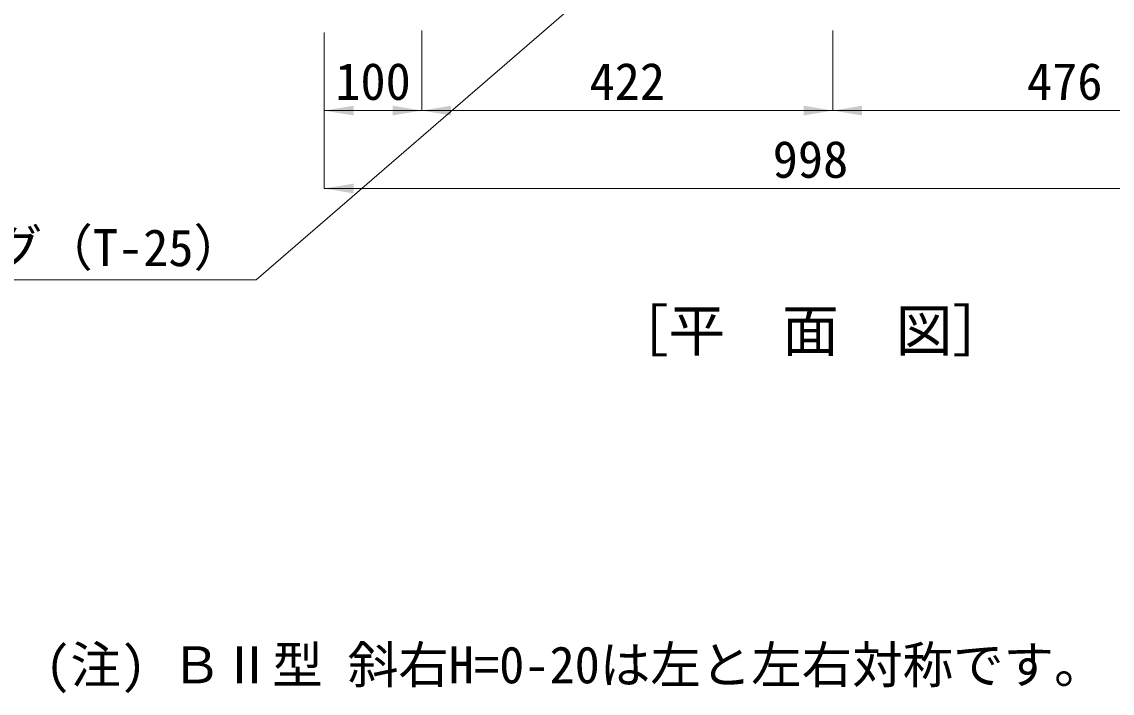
# Model space of a CAD drawing. Units: millimetres at full size. Extents: x 50430 to 75195, y -63423 to -40900.
# Drawn here: x 68268 to 69387, y -61540 to -60851 of the extents above; entities that cross this region are included whole.
import ezdxf
from ezdxf.enums import TextEntityAlignment as Align

# ---------------------------------------------------------------- set-up
doc = ezdxf.new("R2010")
doc.units = ezdxf.units.MM
doc.header["$LTSCALE"] = 30
doc.layers.add('0_2', color=7, linetype='Continuous', lineweight=13)
doc.layers.add('寸法線', color=7, linetype='Continuous', lineweight=9)
doc.styles.add('ＭＳ ゴシック', font='')
doc.styles.get('ＭＳ ゴシック').set_extended_font_data('MS Gothic')

# ---------------------------------------------------------------- blocks, each defined once
blk = doc.blocks.new('filled_arrow')
at = {"color": 0, "linetype": 'Continuous', "lineweight": -2}
blk.add_solid([(7.5, 1.25), (0, 0), (7.5, -1.25)], dxfattribs=at)

msp = doc.modelspace()

# ---------------------------------------------------------------- linework, layer by layer
at = {"layer": '寸法線'}
for p, q in [((68578.05, -60861.86), (68578.05, -61021.86)), ((68578.05, -60861.86), (68578.05, -60941.86)), ((68678.05, -60859.6), (68678.05, -60941.86)), ((68678.05, -60859.6), (68678.05, -60941.86)), ((69100.05, -60859.6), (69100.05, -60941.86)), ((69100.05, -60859.6), (69100.05, -60941.86)), ((68578.05, -60941.86), (68678.05, -60941.86)), ((68678.05, -60941.86), (69100.05, -60941.86)), ((69100.05, -60941.86), (69576.05, -60941.86)), ((68578.05, -61021.86), (69576.05, -61021.86))]:
    msp.add_line(p, q, dxfattribs=at)
msp.add_lwpolyline([(68839.08, -60829.6), (68508.05, -61115.63), (67703.67, -61115.63)], dxfattribs=at)

# ---------------------------------------------------------------- block references
at = {"layer": '寸法線', "xscale": 4, "yscale": 4}
for p in [(68578.05, -60941.86), (68678.05, -60941.86), (69100.05, -60941.86), (68578.05, -61021.86)]:
    msp.add_blockref('filled_arrow', p, dxfattribs=at)
at = {"layer": '寸法線', "xscale": 4, "yscale": 4, "rotation": 180}
for p in [(68678.05, -60941.86), (69100.05, -60941.86)]:
    msp.add_blockref('filled_arrow', p, dxfattribs=at)

# ---------------------------------------------------------------- texts
at = {"layer": '0_2', "style": 'ＭＳ ゴシック'}
msp.add_text('［平\u3000面\u3000図］', height=42.72, dxfattribs=at).set_placement((69077.05, -61201.76), align=Align.BOTTOM_CENTER)
msp.add_text('(注) ＢⅡ型 斜右H=0-20は左と左右対称です。', height=37.98, dxfattribs=at).set_placement((68291.66, -61541.15), align=Align.BOTTOM_LEFT)
at = {"layer": '寸法線', "style": 'ＭＳ ゴシック'}
for s, p in [('100', (68628.05, -60911.86)), ('422', (68889.05, -60911.86)), ('476', (69338.05, -60911.86)), ('998', (69077.05, -60991.86))]:
    msp.add_text(s, height=37.98, dxfattribs=at).set_placement(p, align=Align.MIDDLE_CENTER)
msp.add_text('ボルト固定式グレ－チング（T-25）', height=37.98, dxfattribs=at).set_placement((68495.55, -61063.57), align=Align.TOP_RIGHT)

doc.saveas('drawing.dxf')
